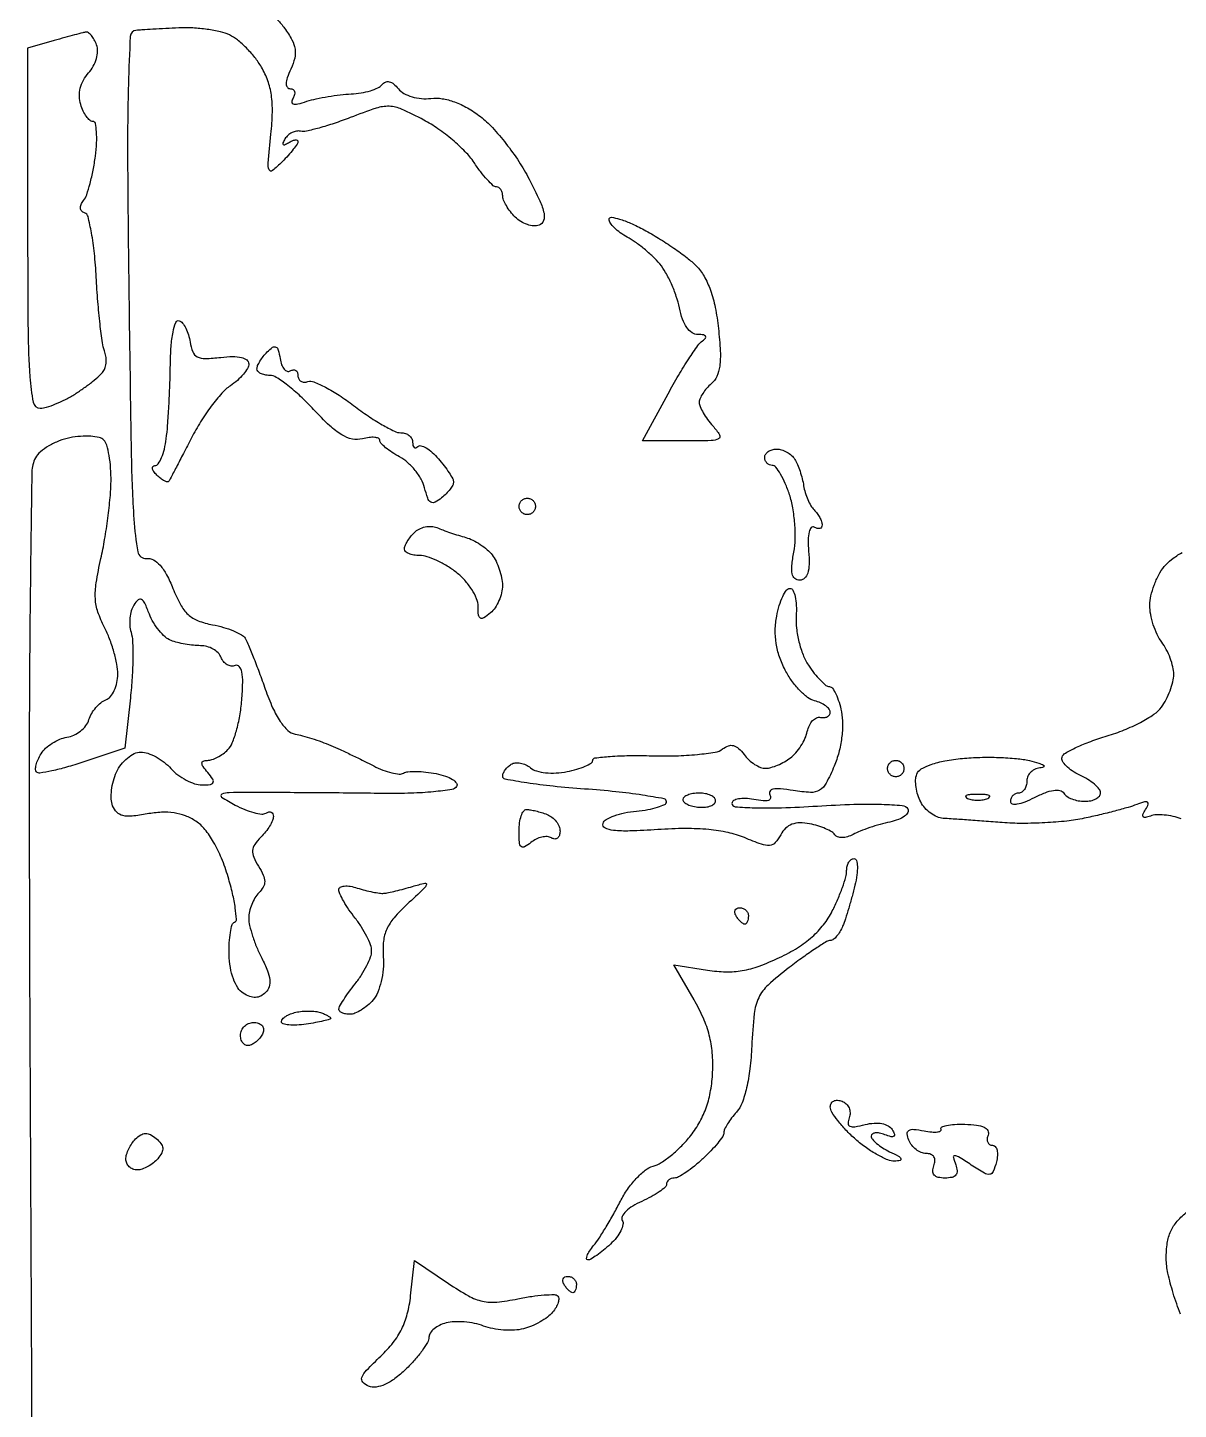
# Model space of a CAD drawing. Extents: x 0 to 102, y 0 to 135.
# Drawn here: x 0 to 11.89, y 8.61 to 22.88 of the extents above; entities that cross this region are included whole.
import ezdxf

# ---------------------------------------------------------------- set-up
doc = ezdxf.new("R2010")
doc.units = 0
doc.header["$MEASUREMENT"] = 0

msp = doc.modelspace()

# ---------------------------------------------------------------- linework, layer by layer
for points in [[(41.328361, 0.059018, -0.000002), (42.381032, 0.069746, -0.000306)], [(1.00492, 23.807531, 0.000032), (1.010918, 23.208104, 0.007993)], [(2.581179, 22.961457, -0.032465), (2.653703, 22.874214, -0.031177), (2.730294, 22.75374, -0.087753), (2.762427, 22.659592, -0.098971), (2.758397, 22.56692, -0.046727), (2.718967, 22.453341, 0.022219), (2.682154, 22.361996, 0.078737), (2.670783, 22.300037, 0.179177), (2.682953, 22.264533, 0.225189), (2.714007, 22.2498, -0.137041), (2.742431, 22.24186, -0.190908), (2.758222, 22.221034, -0.14025), (2.757994, 22.189364, -0.067021), (2.741264, 22.151874, 0.111224), (2.727611, 22.112278, 0.381862), (2.742101, 22.091941, 0.117379), (2.789651, 22.092487, 0.016645), (2.884321, 22.119552, -0.023956), (2.980465, 22.145525, -0.01241), (3.102652, 22.169168, -0.012309), (3.229681, 22.187288, -0.018274), (3.3417, 22.196329, 0.029373), (3.443627, 22.206835, 0.032596), (3.540057, 22.22907, 0.034532), (3.618654, 22.258728, 0.121946), (3.660558, 22.2921, -0.133313), (3.695149, 22.318407, -0.15884), (3.73586, 22.321264, -0.11177), (3.781469, 22.298234, -0.04838), (3.829758, 22.2498, 0.094542), (3.887044, 22.20203, 0.054028), (3.970337, 22.166954, 0.050211), (4.067116, 22.148311, 0.051204), (4.165021, 22.149522, -0.068715), (4.28162, 22.146894, -0.047936), (4.409099, 22.113589, -0.042699), (4.542592, 22.051281, -0.032403), (4.677176, 21.961788, -0.043793), (4.800716, 21.849181, -0.02047), (4.940839, 21.683897, -0.020101), (5.074584, 21.497371, -0.026527), (5.180109, 21.316784, -0.009997), (5.290751, 21.091085, -0.055561), (5.333761, 20.96335, -0.1403), (5.328792, 20.887001, -0.218535), (5.283478, 20.84065, -0.111963), (5.228618, 20.832728, -0.061576), (5.161851, 20.846443, -0.056693), (5.094054, 20.878264, -0.058388), (5.035874, 20.92424, -0.031651), (4.986478, 20.980319, -0.031933), (4.944716, 21.042025, -0.033675), (4.915573, 21.100284, -0.09945), (4.9068, 21.143957, 0.06822), (4.902048, 21.178621, 0.084452), (4.888162, 21.208045, 0.099357), (4.867547, 21.227767, 0.14127), (4.84335, 21.234843, -0.188321), (4.809684, 21.248139, -0.019783), (4.748836, 21.309299, -0.022316), (4.680134, 21.391088, -0.016088), (4.6107, 21.487968, 0.046742), (4.521019, 21.598169, 0.023111), (4.388647, 21.721012, 0.022709), (4.23844, 21.836736, 0.030755), (4.092374, 21.926199, 0.016196), (3.863488, 22.038369, 0.097914), (3.735315, 22.068119, 0.08899), (3.600169, 22.048434, 0.012177), (3.330974, 21.951233, -0.011415), (3.165833, 21.891319, -0.01447), (3.010615, 21.843939, -0.012502), (2.87984, 21.811614, -0.104813), (2.819329, 21.811102, 0.0975), (2.776728, 21.811358, 0.067891), (2.73101, 21.796008, 0.06522), (2.689244, 21.768057, 0.074437), (2.658208, 21.731372, 0.026813), (2.636143, 21.690979, 0.304872), (2.638649, 21.673876, 0.328992), (2.654916, 21.670616, 0.028929), (2.694129, 21.691821, -0.033646), (2.73162, 21.711642, -0.071622), (2.763109, 21.720561, -0.138377), (2.7835, 21.717647, -0.296731), (2.7918, 21.704893, -0.150477), (2.783552, 21.678108, -0.015387), (2.7441, 21.623792, -0.018113), (2.691608, 21.56086, -0.013498), (2.629416, 21.495216, -0.024657), (2.528379, 21.403681, -0.505405), (2.494209, 21.412374, -0.119506), (2.484157, 21.479865, -0.003203), (2.513303, 21.781152, 0.019501), (2.527832, 22.008406, 0.041306), (2.517663, 22.184416, 0.050261), (2.481236, 22.332808, 0.04814), (2.415575, 22.473244, 0.035037), (2.346787, 22.573016, 0.027397), (2.25918, 22.671219, 0.028099), (2.167049, 22.753901, 0.058637), (2.085379, 22.804885, 0.054138), (1.990594, 22.837645, 0.021551), (1.855107, 22.862509, 0.021026), (1.705332, 22.876987, 0.024801), (1.562941, 22.877659, 0.001462), (1.426327, 22.871125, 0.001603), (1.293891, 22.863977, 0.001495), (1.180678, 22.857162, 0.008058), (1.119193, 22.852281, 0.37154), (1.060198, 22.790704, 0.006456), (1.040419, 22.291586, 0.008283), (1.032642, 21.523889, 0.001541), (1.046067, 20.11365, 0.001069), (1.070524, 18.454344, 0.012406), (1.097605, 17.805129, 0.02698), (1.138633, 17.466138, 0.390053), (1.226877, 17.398692, -0.150687), (1.298597, 17.383561, -0.085361), (1.368394, 17.327424, -0.059742), (1.435795, 17.229702, -0.027547), (1.500214, 17.089007, 0.030163), (1.578108, 16.921207, 0.083606), (1.6578, 16.818891, 0.094178), (1.760638, 16.75521, 0.045329), (1.910394, 16.712788, -0.02386), (2.022746, 16.686108, -0.027954), (2.126113, 16.649919, -0.028675), (2.208503, 16.610121, -0.128169), (2.246974, 16.57339, -0.03996), (2.275651, 16.51745, -0.004371), (2.329962, 16.383451, -0.005325), (2.391624, 16.222414, -0.004278), (2.454625, 16.047916, 0.020516), (2.530959, 15.856218, 0.041804), (2.609101, 15.714373, 0.055865), (2.687303, 15.621284, 0.150423), (2.763833, 15.583189, -0.025107), (2.838037, 15.567104, -0.010777), (2.935336, 15.538574, -0.010632), (3.037888, 15.503672, -0.013801), (3.1302, 15.467133, -0.006659), (3.227907, 15.423755, -0.003523), (3.347964, 15.367501, -0.003505), (3.469998, 15.308214, -0.005415), (3.574524, 15.255108, 0.02702), (3.669214, 15.212038, 0.033868), (3.761203, 15.183063, 0.036058), (3.838934, 15.170092, 0.163134), (3.883085, 15.180437, -0.118507), (3.928502, 15.19537, -0.02446), (4.013277, 15.198155, -0.024444), (4.114418, 15.191577, -0.020894), (4.219938, 15.175022, -0.031834), (4.316507, 15.149225, -0.058964), (4.389753, 15.11452, -0.094774), (4.429988, 15.077094, -0.305542), (4.431359, 15.042392, -0.222219), (4.383303, 15.010914, -0.011399), (4.193815, 14.988111, -0.016364), (3.960168, 14.973081, -0.010976), (3.692482, 14.970519, 0.000736), (3.388499, 14.973836, 0.000507), (3.044214, 14.976737, 0.000512), (2.713097, 14.978852, 0.001047), (2.4534, 14.979701, 0.0021), (2.080743, 14.978575, 0.097447), (2.006491, 14.963407, 0.607051), (2.00394, 14.933051, 0.017774), (2.144955, 14.850823, 0.026121), (2.242955, 14.80467, 0.033253), (2.337747, 14.773106, 0.035191), (2.417632, 14.75819, 0.168523), (2.462205, 14.768142, -0.086996), (2.49115, 14.779703, -0.165861), (2.515735, 14.776682, -0.178978), (2.532115, 14.759641, -0.103212), (2.538, 14.731436, -0.10485), (2.529334, 14.690562, -0.032139), (2.499911, 14.63434, -0.030592), (2.45796, 14.574002, -0.029179), (2.408336, 14.518221, 0.04502), (2.345891, 14.443391, 0.132783), (2.32365, 14.380802, 0.123262), (2.3352, 14.312655, 0.036284), (2.385067, 14.21819, -0.032264), (2.433832, 14.127584, -0.105172), (2.448599, 14.061443, -0.133268), (2.433676, 14.004169, -0.066482), (2.387832, 13.944192, 0.062545), (2.348136, 13.893094, 0.039122), (2.314642, 13.825035, 0.038795), (2.291794, 13.751586, 0.056066), (2.2842, 13.684079, 0.057942), (2.293243, 13.60631, 0.02012), (2.323592, 13.497389, 0.019675), (2.366968, 13.379044, 0.021649), (2.418299, 13.268278, -0.023158), (2.477267, 13.140022, -0.068111), (2.501117, 13.046076, -0.104959), (2.494128, 12.973905, -0.120505), (2.458271, 12.914831, -0.078277), (2.407686, 12.878014, -0.110257), (2.353866, 12.864082, -0.097919), (2.294494, 12.873757, -0.051544), (2.227257, 12.907049, -0.111281), (2.170733, 12.96346, -0.0539), (2.125416, 13.055607, -0.046149), (2.094496, 13.173198, -0.034196), (2.081535, 13.307053, -0.019588), (2.082876, 13.428793, -0.028968), (2.094394, 13.534925, -0.028385), (2.112854, 13.616415, -0.247445), (2.137716, 13.642328, 0.341846), (2.157216, 13.671387, 0.018699), (2.144912, 13.787982, 0.022649), (2.116761, 13.936097, 0.013891), (2.070916, 14.107817, 0.025213), (2.002672, 14.3013, 0.033733), (1.92057, 14.468293, 0.038478), (1.830455, 14.599646, 0.078293), (1.737946, 14.683491, 0.052678), (1.629039, 14.739469, 0.055407), (1.512662, 14.770281, 0.050422), (1.383119, 14.776421, 0.033024), (1.234589, 14.758598, -0.020784), (1.078445, 14.735976, -0.08419), (0.982852, 14.742262, -0.140182), (0.920909, 14.777089, -0.103781), (0.878072, 14.843447, -0.082008), (0.863895, 14.912407, -0.038145), (0.867297, 15.003955, -0.036458), (0.885735, 15.101782, -0.042115), (0.917665, 15.191095, -0.058228), (0.965325, 15.269914, -0.056235), (1.030371, 15.336657, -0.060976), (1.10213, 15.382059, -0.111031), (1.169474, 15.3972, -0.083959), (1.240991, 15.385106, -0.040818), (1.325973, 15.347498, -0.038975), (1.410249, 15.292746, -0.045326), (1.4805, 15.228, 0.047539), (1.551378, 15.163252, 0.039591), (1.637538, 15.108503, 0.041243), (1.725245, 15.070954, 0.080689), (1.800071, 15.0588, 0.024544), (1.887297, 15.063084, 0.261671), (1.91535, 15.082692, 0.266221), (1.912926, 15.116556, 0.025228), (1.8612, 15.1857, -0.019866), (1.812589, 15.249249, -0.145839), (1.800556, 15.285123, -0.329567), (1.814598, 15.305529, -0.083031), (1.856884, 15.3126, 0.083564), (1.90351, 15.320447, 0.037265), (1.960846, 15.34523, 0.035545), (2.019007, 15.381172, 0.040223), (2.068966, 15.42368, 0.102435), (2.113935, 15.492133, 0.025911), (2.156708, 15.618963, 0.025333), (2.1914, 15.772081, 0.023199), (2.211679, 15.932486, 0.01326), (2.221374, 16.115763, 0.053241), (2.212412, 16.227467, 0.135304), (2.185813, 16.28178, 0.312852), (2.143857, 16.292048, -0.12146), (2.102337, 16.286844, -0.100741), (2.059915, 16.300802, -0.091481), (2.023086, 16.331894, -0.080375), (1.997757, 16.375442, 0.104535), (1.967649, 16.421929, 0.06667), (1.916363, 16.461292, 0.062672), (1.852715, 16.487924, 0.067882), (1.786174, 16.497, -0.026548), (1.712807, 16.500898, -0.017106), (1.628475, 16.512815, -0.017198), (1.546558, 16.530188, -0.030769), (1.480939, 16.550838, -0.089134), (1.421201, 16.586989, -0.040424), (1.357477, 16.652971, -0.038336), (1.299774, 16.735435, -0.042675), (1.257662, 16.822922, 0.016881), (1.210756, 16.934773, 0.153678), (1.175707, 16.973483, 0.331176), (1.140243, 16.969581, 0.065418), (1.096874, 16.917133, 0.071267), (1.070659, 16.858113, 0.043641), (1.056365, 16.78317, 0.042872), (1.055146, 16.704805, 0.058037), (1.068239, 16.635262, -0.065915), (1.084054, 16.543343, -0.012208), (1.08652, 16.371344, -0.012904), (1.079246, 16.168721, -0.011449), (1.061418, 15.958462), (1.005421, 15.4395), (0.570669, 15.293991, -0.011306), (0.400894, 15.241406, -0.017095), (0.250755, 15.204097, -0.011955), (0.127331, 15.180939, -0.241264), (0.092101, 15.192299, -0.205326), (0.081418, 15.219018, -0.054484), (0.087666, 15.265542, -0.045964), (0.10719, 15.321766, -0.033454), (0.138532, 15.380108, -0.067542), (0.186096, 15.437184, -0.043651), (0.254472, 15.48959, -0.043293), (0.331832, 15.529879, -0.061462), (0.40649, 15.55061, 0.07347), (0.478134, 15.572361, 0.058897), (0.546545, 15.615165, 0.060179), (0.60159, 15.671498, 0.086789), (0.633721, 15.733144, -0.055439), (0.661803, 15.796352, -0.044106), (0.705025, 15.857278, -0.045553), (0.755937, 15.907101, -0.079449), (0.80692, 15.936629, 0.129786), (0.854283, 15.970767, 0.063245), (0.894269, 16.03429, 0.056348), (0.921412, 16.115406, 0.052632), (0.9306, 16.202446, 0.046945), (0.920954, 16.304954, 0.02214), (0.89037, 16.434456, 0.021715), (0.84609, 16.568251, 0.028562), (0.793648, 16.685639, -0.037728), (0.726011, 16.844802, -0.0687), (0.69949, 16.983284, -0.053162), (0.708331, 17.1463, -0.01494), (0.7566, 17.396897, 0.013002), (0.795221, 17.593307, 0.00931), (0.828572, 17.81467, 0.00941), (0.852459, 18.026861, 0.019872), (0.86132, 18.192212, 0.021037), (0.85738, 18.331563, 0.025246), (0.841572, 18.461767, 0.025211), (0.817604, 18.568094, 0.129028), (0.78733, 18.61991, 0.141351), (0.738845, 18.646685, 0.038711), (0.651578, 18.659547, 0.035884), (0.54602, 18.659252, 0.030727), (0.435858, 18.644182, 0.043327), (0.32545, 18.611955, 0.040022), (0.219122, 18.560515, 0.042487), (0.131856, 18.498804, 0.095025), (0.080928, 18.435939, 0.119729), (0.043638, 18.291747, 0.000788), (0.026334, 16.978143, 0.002756), (0.016487, 15.359546, 0.001221), (0.020483, 13.223065), (0.0423, 8.1639)], [(11.916292, 14.708739, 0.035121), (11.831244, 14.733712, 0.031596), (11.740472, 14.747638, 0.033013), (11.657335, 14.749555, 0.080407), (11.597472, 14.737207, -0.035562), (11.545216, 14.721454, -0.298719), (11.523255, 14.729691, -0.271272), (11.520755, 14.754218, -0.03135), (11.5479, 14.805, 0.038873), (11.575418, 14.858395, 0.381811), (11.56784, 14.880426, 0.204715), (11.53605, 14.883815, 0.017188), (11.456217, 14.856288, -0.021455), (11.369244, 14.827128, -0.00591), (11.230102, 14.788802, -0.00596), (11.071276, 14.749085, -0.006196), (10.913589, 14.713702, -0.025756), (10.734394, 14.685366, -0.013263), (10.507904, 14.667479, -0.013147), (10.273334, 14.66138, -0.019357), (10.0674, 14.669417, 0.000758), (9.878621, 14.68383, 0.00084), (9.696167, 14.697174, 0.000777), (9.540429, 14.708058, 0.004357), (9.457027, 14.713026, -0.091937), (9.395086, 14.7278, -0.053904), (9.328932, 14.766136, -0.05146), (9.268827, 14.820549, -0.060281), (9.22468, 14.883471, -0.04751), (9.194764, 14.954936, -0.040493), (9.176881, 15.0347, -0.042379), (9.172713, 15.110518, -0.084352), (9.184513, 15.169299, -0.171099), (9.230449, 15.223251, -0.048124), (9.33246, 15.270082, -0.038433), (9.475751, 15.307798, -0.021192), (9.655277, 15.332763, -0.017988), (9.837204, 15.343659, -0.014392), (10.033558, 15.342691, -0.014633), (10.21534, 15.331227, -0.035376), (10.348117, 15.309395, -0.013045), (10.443647, 15.284005, -0.06381), (10.494738, 15.261598, -0.526394), (10.495652, 15.246614, -0.152223), (10.46925, 15.23666, 0.083135), (10.412704, 15.223759, 0.088022), (10.36469, 15.193267, 0.094292), (10.332521, 15.150186, 0.113826), (10.3212, 15.1011, -0.064853), (10.314881, 15.052586, -0.082425), (10.296349, 15.011477, -0.098894), (10.268863, 14.983977, -0.148195), (10.2366, 14.9742, 0.10166), (10.204317, 14.967568, 0.098524), (10.176851, 14.948711, 0.097306), (10.158451, 14.920547, 0.096477), (10.152, 14.887427, 0.350947), (10.171204, 14.863437, 0.097252), (10.222926, 14.862049, 0.053368), (10.302506, 14.88439, 0.024234), (10.400999, 14.929417, -0.026302), (10.509432, 14.978448, -0.056415), (10.598036, 15.001957, -0.084462), (10.663476, 15.000525, -0.209699), (10.702092, 14.97389, 0.111713), (10.733825, 14.941559, 0.0502), (10.787119, 14.91436, 0.046245), (10.851716, 14.895844, 0.046718), (10.918393, 14.8896, 0.050653), (10.981226, 14.895982, 0.070614), (11.034364, 14.914984, 0.090722), (11.0701, 14.943027, 0.183126), (11.0826, 14.976014, 0.172901), (11.068417, 15.015803, 0.043949), (11.019828, 15.065644, 0.039532), (10.950711, 15.116172, 0.031187), (10.868909, 15.159791, -0.037738), (10.789273, 15.203604, -0.053513), (10.726719, 15.254743, -0.067075), (10.688835, 15.305141, -0.211156), (10.684935, 15.346305, -0.185492), (10.719165, 15.3879, -0.019239), (10.833805, 15.447138, -0.021857), (10.981079, 15.508497, -0.015787), (11.149995, 15.564377, 0.024941), (11.325941, 15.626178, 0.025025), (11.494657, 15.705132, 0.025811), (11.634263, 15.788691, 0.084531), (11.711979, 15.8625, 0.040819), (11.760467, 15.939681, 0.030318), (11.801418, 16.0317, 0.03095), (11.829554, 16.12389, 0.058651), (11.838619, 16.2009, 0.057923), (11.829707, 16.27757, 0.031303), (11.802132, 16.368637, 0.030726), (11.761969, 16.45905, 0.042047), (11.714409, 16.53432, -0.052277), (11.666949, 16.612941, -0.031946), (11.627239, 16.713891, -0.031786), (11.60041, 16.820133, -0.04816), (11.592081, 16.91502, -0.054243), (11.603388, 17.011159, -0.032585), (11.636347, 17.121366, -0.032336), (11.684011, 17.227986, -0.047949), (11.740131, 17.313481, -0.060823), (11.815947, 17.387381, -0.033544), (11.924078, 17.458852, -0.032911)], [(11.909833, 9.591686, -0.02004), (11.83242, 9.810642, -0.02053), (11.778254, 10.015321, -0.052994), (11.761229, 10.16701, -0.036693), (11.772019, 10.326679, -0.071558), (11.807671, 10.448958, -0.075178), (11.874905, 10.552334, -0.04442), (11.982309, 10.65346, -0.03709)]]:
    msp.add_lwpolyline(points, format="xyb")
for points in [[(0.604299, 22.83437, 0.027277), (0.569903, 22.827616, 0.00247), (0.485113, 22.805661, 0.003199), (0.38422, 22.778312, 0.002496), (0.27495, 22.747351), (0, 22.667962), (0, 20.809181, 0.001902), (0.004009, 19.755304, 0.015539), (0.022628, 19.274247, 0.029681), (0.056825, 19.010837, 0.360036), (0.129877, 18.9504, 0.073752), (0.195199, 18.960088, 0.022873), (0.289068, 18.993316, 0.02232), (0.391961, 19.040577, 0.022836), (0.489427, 19.096496, 0.012999), (0.581941, 19.158781, 0.013457), (0.670011, 19.225101, 0.013267), (0.743043, 19.286478, 0.054931), (0.781661, 19.329146, 0.090586), (0.801904, 19.371571, 0.052396), (0.810927, 19.427552, 0.050068), (0.808225, 19.48764, 0.05899), (0.793438, 19.5426, -0.061061), (0.77183, 19.624252, -0.006574), (0.747686, 19.818607, -0.008001), (0.725603, 20.051747, -0.006364), (0.709003, 20.304, 0.012623), (0.689777, 20.549279, 0.019226), (0.659562, 20.760745, 0.014382), (0.623928, 20.928646, 0.257653), (0.587946, 20.967877, -0.121038), (0.557809, 20.986988, -0.171816), (0.544853, 21.015655, -0.13003), (0.551353, 21.052527, -0.058416), (0.577244, 21.094777, 0.084006), (0.609777, 21.154491, 0.017409), (0.644834, 21.26927, 0.017834), (0.676506, 21.407048, 0.015983), (0.699624, 21.55185, 0.01828), (0.712037, 21.689703, 0.030796), (0.711071, 21.805782, 0.032813), (0.699455, 21.890979, 0.356465), (0.674451, 21.9114, -0.186322), (0.643379, 21.923395, -0.052263), (0.608074, 21.962883, -0.045059), (0.574474, 22.019572, -0.034426), (0.547976, 22.086663, -0.071082), (0.534092, 22.169833, -0.066779), (0.543536, 22.255438, -0.064477), (0.575813, 22.33816, -0.05876), (0.628914, 22.412828, 0.058731), (0.67754, 22.481195, 0.055466), (0.710065, 22.560298, 0.059481), (0.722678, 22.638231, 0.102365), (0.712088, 22.702865, 0.033806), (0.687659, 22.755576, 0.046292), (0.658401, 22.798888, 0.054922), (0.628893, 22.827757, 0.203768)], [(6.366731, 20.792513, -0.015552), (6.517713, 20.705705, -0.012743), (6.673576, 20.603948, -0.012941), (6.812142, 20.50297, -0.032859), (6.905595, 20.420786, -0.067751), (6.987222, 20.313071, -0.043044), (7.052524, 20.169605, -0.036036), (7.101967, 19.990309, -0.022108), (7.135349, 19.773573, -0.013727), (7.154452, 19.538716, -0.045474), (7.148693, 19.38388, -0.072985), (7.118816, 19.27749, -0.115151), (7.061785, 19.202279, 0.038071), (7.014113, 19.156161, 0.037662), (6.973797, 19.103191, 0.040253), (6.945883, 19.05146, 0.103963), (6.9372, 19.010153, 0.10227), (6.946375, 18.965764, 0.028577), (6.978329, 18.902041, 0.027563), (7.023624, 18.832458, 0.025857), (7.077212, 18.766711, -0.042434), (7.147103, 18.674917, -0.437979), (7.136196, 18.633868, -0.117082), (7.061778, 18.614677, -0.004818), (6.783972, 18.612), (6.350719, 18.612), (6.615584, 19.09845, -0.008481), (6.723727, 19.289285, -0.010995), (6.829619, 19.460263, -0.008847), (6.923262, 19.598861, -0.091219), (6.972275, 19.647055, 0.064577), (7.001763, 19.673128, 0.351886), (7.002579, 19.692963, 0.202849), (6.97956, 19.706603, 0.031339), (6.925465, 19.710505, -0.146345), (6.863315, 19.729728, -0.092772), (6.808781, 19.783204, -0.068025), (6.764328, 19.869787, -0.03571), (6.732322, 19.98675, 0.033181), (6.700596, 20.105037, 0.023379), (6.650128, 20.2332, 0.023696), (6.590016, 20.351752, 0.044954), (6.529054, 20.439629, 0.027794), (6.458514, 20.515057, 0.017912), (6.369106, 20.594666, 0.018008), (6.275766, 20.666459, 0.03207), (6.193447, 20.717556, -0.032277), (6.121931, 20.761988, -0.03912), (6.061486, 20.812762, -0.043122), (6.01911, 20.862289, -0.156651), (6.0066, 20.901239, -0.451204), (6.02945, 20.921405, -0.042171), (6.112388, 20.903822, -0.03232), (6.228539, 20.860391, -0.017066)], [(1.5651, 19.853223, -0.146643), (1.599577, 19.829206, -0.049406), (1.633115, 19.777158, -0.044108), (1.660828, 19.708868, -0.038005), (1.67784, 19.633284, 0.059784), (1.705175, 19.532492, 0.182856), (1.752443, 19.481342, 0.123827), (1.834977, 19.463171, 0.021635), (1.99509, 19.474873, -0.024456), (2.119051, 19.48323, -0.061143), (2.20914, 19.473852, -0.10427), (2.264188, 19.448362, -0.236614), (2.2842, 19.408442, -0.134126), (2.271314, 19.36127, -0.041118), (2.228285, 19.300421, -0.03784), (2.166697, 19.23733, -0.033494), (2.09385, 19.181393, 0.064822), (2.006377, 19.105083, 0.020723), (1.897287, 18.970882, 0.020288), (1.786955, 18.809796, 0.021332), (1.692, 18.642913, -0.000666), (1.609324, 18.482538, -0.000971), (1.536001, 18.341442, -0.00047), (1.473297, 18.221626, -0.017145), (1.45794, 18.19464, -0.314561), (1.442105, 18.187765, -0.069472), (1.4126, 18.198156, -0.048924), (1.375275, 18.22235, -0.028135), (1.33527, 18.25809, -0.038659), (1.302283, 18.296614, -0.109553), (1.288176, 18.328842, -0.246008), (1.29425, 18.349341, -0.202242), (1.31553, 18.358368, 0.250044), (1.3489, 18.376259, 0.047221), (1.382818, 18.439204, 0.040473), (1.412158, 18.528045, 0.027103), (1.431737, 18.633318, 0.013658), (1.445979, 18.771952, 0.004887), (1.458946, 18.970278, 0.004845), (1.468937, 19.188164, 0.005712), (1.474037, 19.39455, -0.014856), (1.482327, 19.587248, -0.03083), (1.50248, 19.736349, -0.038278), (1.530434, 19.836381, -0.404934)], [(2.607498, 19.462049, 0.046834), (2.623606, 19.398203, 0.08843), (2.649782, 19.35218, 0.142477), (2.681222, 19.330937, 0.219616), (2.713248, 19.334838, -0.100627), (2.743195, 19.345871, -0.177276), (2.768725, 19.340736, -0.167973), (2.785831, 19.31995, -0.089165), (2.7918, 19.286743, 0.117023), (2.799894, 19.252634, 0.141759), (2.822167, 19.228611, 0.128629), (2.855713, 19.218758, 0.088124), (2.895176, 19.224559, -0.17994), (2.955855, 19.222476, -0.02288), (3.076405, 19.16629, -0.024453), (3.218316, 19.082991, -0.018073), (3.366957, 18.977809, 0.0145), (3.516835, 18.870135, 0.017985), (3.662515, 18.779205, 0.016484), (3.7883, 18.712262, 0.114525), (3.85578, 18.6966, -0.080526), (3.901776, 18.689144, -0.091551), (3.940827, 18.667607, -0.100735), (3.966936, 18.635544, -0.121242), (3.9762, 18.5979, 0.056329), (3.98005, 18.563836, 0.169479), (3.992316, 18.544309, 0.254873), (4.010213, 18.541143, 0.11585), (4.031061, 18.554061, -0.271835), (4.063159, 18.562413, -0.065119), (4.11582, 18.539754, -0.049281), (4.178562, 18.493538, -0.030757), (4.242561, 18.428317, -0.015482), (4.302539, 18.354674, -0.019476), (4.353187, 18.282758, -0.017935), (4.390475, 18.220379, -0.126392), (4.3992, 18.186414, -0.12961), (4.391208, 18.156101, -0.032604), (4.362947, 18.113036, -0.031076), (4.323024, 18.066406, -0.026976), (4.275786, 18.022693, -0.052961), (4.209332, 17.978496, -0.261418), (4.166019, 17.97981, -0.173956), (4.132622, 18.020719, -0.023569), (4.100136, 18.12839, 0.066834), (4.065163, 18.216109, 0.041929), (4.003011, 18.307612, 0.04146), (3.925182, 18.388955, 0.058364), (3.84285, 18.446252, -0.022025), (3.764325, 18.492836, -0.029718), (3.698034, 18.542081, -0.030018), (3.649943, 18.587637, -0.19036), (3.6378, 18.618375, 0.299795), (3.624394, 18.638725, 0.080393), (3.58492, 18.648606, 0.054262), (3.526796, 18.647235, 0.030955), (3.457785, 18.633684, -0.115828), (3.354071, 18.631075, -0.084481), (3.24636, 18.673354, -0.053647), (3.120014, 18.769361, -0.017061), (2.953579, 18.937705, 0.018495), (2.819907, 19.072138, 0.023378), (2.686346, 19.185666, 0.022421), (2.568514, 19.268534, 0.142984), (2.499095, 19.2888, -0.049971), (2.449236, 19.293795, -0.069954), (2.407074, 19.308681, -0.090103), (2.378707, 19.330642, -0.185142), (2.3688, 19.35648, -0.104921), (2.375847, 19.389693, -0.031678), (2.399864, 19.435658, -0.030201), (2.434078, 19.485114, -0.028698), (2.47455, 19.530984, -0.040227), (2.530496, 19.579074, -0.284301), (2.564694, 19.581666, -0.21324), (2.589244, 19.550823, -0.024642)], [(7.735907, 18.5274, -0.075402), (7.787429, 18.519586, -0.052942), (7.84139, 18.496336, -0.052713), (7.889542, 18.462109, -0.072526), (7.92381, 18.42165, -0.039686), (7.950986, 18.369269, -0.018586), (7.978062, 18.297793, -0.018282), (8.001037, 18.22034, -0.024408), (8.015823, 18.148509, 0.035082), (8.031822, 18.078394, 0.028659), (8.058339, 18.006149, 0.029553), (8.090629, 17.942291, 0.064625), (8.124021, 17.898939, -0.039213), (8.155469, 17.86213, -0.035196), (8.18206, 17.819552, -0.036963), (8.200414, 17.777782, -0.085235), (8.2062, 17.744087, -0.137475), (8.199608, 17.720567, -0.19096), (8.18233, 17.707514, -0.139954), (8.15605, 17.707739, -0.066834), (8.12494, 17.721636, 0.368893), (8.094925, 17.717, 0.121297), (8.073074, 17.673912, 0.055047), (8.0631, 17.589729, 0.021639), (8.06723, 17.472828, -0.022904), (8.071711, 17.336223, -0.071313), (8.057494, 17.245472, -0.130492), (8.025071, 17.193444, -0.19076), (7.975456, 17.1738, -0.176098), (7.925551, 17.191939, -0.168381), (7.897799, 17.238245, -0.079216), (7.893688, 17.323496, -0.018885), (7.914647, 17.464386, 0.041335), (7.928383, 17.597507, 0.024026), (7.923908, 17.758211, 0.023899), (7.903804, 17.91993, 0.036844), (7.86962, 18.056586, 0.021851), (7.825806, 18.172121, 0.031499), (7.776395, 18.269601, 0.03233), (7.728217, 18.340514, 0.23135), (7.692039, 18.3582, -0.107595), (7.662265, 18.364682, -0.099573), (7.636924, 18.383051, -0.095718), (7.619933, 18.410503, -0.091093), (7.614, 18.4428, -0.142666), (7.623396, 18.475061, -0.09965), (7.64981, 18.502549, -0.08433), (7.689309, 18.521067, -0.067639)], [(5.1606, 18.0198, -0.099038), (5.192887, 18.013341, -0.097945), (5.220349, 17.994949, -0.097945), (5.238741, 17.967487, -0.099038), (5.2452, 17.9352, -0.099038), (5.238741, 17.902913, -0.097945), (5.220349, 17.875451, -0.097945), (5.192887, 17.857059, -0.099038), (5.1606, 17.8506, -0.099038), (5.128313, 17.857059, -0.097945), (5.100851, 17.875451, -0.097945), (5.082459, 17.902913, -0.099038), (5.076, 17.9352, -0.099038), (5.082459, 17.967487, -0.097945), (5.100851, 17.994949, -0.097945), (5.128313, 18.013341, -0.099038)], [(4.227619, 17.715951, 0.0113), (4.289182, 17.691973, 0.005531), (4.368626, 17.664073, 0.005484), (4.451883, 17.636879, 0.007924), (4.5261, 17.614821, -0.047366), (4.598418, 17.586962, -0.030938), (4.675871, 17.54218, -0.031063), (4.746604, 17.48861, -0.050695), (4.798359, 17.434069, -0.051926), (4.83805, 17.369928, -0.031237), (4.871936, 17.287005, -0.031038), (4.895568, 17.199372, -0.046637), (4.904109, 17.120709, -0.061604), (4.895791, 17.044064, -0.044892), (4.868733, 16.962653, -0.045509), (4.828294, 16.888903, -0.071511), (4.7799, 16.8354, -0.026511), (4.710714, 16.783919, -0.276554), (4.676782, 16.78232, -0.251859), (4.657186, 16.811919, -0.022841), (4.653, 16.903501, 0.099064), (4.637193, 16.982498, 0.043463), (4.58752, 17.077484, 0.040748), (4.515378, 17.172351, 0.043194), (4.430091, 17.25226, 0.030501), (4.333156, 17.319367, 0.028242), (4.22631, 17.376094, 0.029388), (4.125403, 17.415564, 0.078685), (4.049391, 17.4276, -0.040976), (3.988976, 17.432559, -0.060417), (3.937951, 17.447481, -0.07944), (3.903294, 17.46939, -0.215369), (3.8916, 17.49528, -0.103846), (3.898532, 17.528295, -0.032435), (3.921965, 17.573444, -0.030845), (3.955409, 17.621781, -0.029625), (3.994969, 17.666329, -0.08017), (4.044141, 17.701836, -0.063903), (4.10595, 17.723545, -0.064621), (4.170478, 17.728788, -0.08672)], [(7.874284, 17.0892, -0.288201), (7.905101, 17.069828, -0.056908), (7.927546, 17.005295, -0.044551), (7.939794, 16.913027, -0.027552), (7.938464, 16.803564, 0.046271), (7.941642, 16.677621, 0.031504), (7.967412, 16.53656, 0.031754), (8.010109, 16.401956, 0.052394), (8.064664, 16.295964, 0.021091), (8.125628, 16.210968, 0.027725), (8.18855, 16.139202, 0.02751), (8.245607, 16.087049, 0.173078), (8.282175, 16.074, -0.244652), (8.313325, 16.057788, -0.041267), (8.348298, 15.997901, -0.037038), (8.380967, 15.914176, -0.025152), (8.406062, 15.814939, -0.0502), (8.418248, 15.689806, -0.032132), (8.408393, 15.543976, -0.031023), (8.378872, 15.393513, -0.035017), (8.331749, 15.254017, -0.022015), (8.248248, 15.076559, -0.137826), (8.180006, 15.004436, -0.148977), (8.08685, 14.981309, -0.027115), (7.907916, 15.000466, 0.015781), (7.775498, 15.017686, 0.069249), (7.696897, 15.0145, 0.226564), (7.666045, 14.992269, 0.269871), (7.666978, 14.956923, -0.188007), (7.673476, 14.921595, -0.281068), (7.652954, 14.899019, -0.096943), (7.59615, 14.893793, -0.021839), (7.499674, 14.907902, 0.033839), (7.413802, 14.918364, 0.056963), (7.341422, 14.914, 0.082086), (7.292321, 14.896751, 0.273843), (7.2756, 14.86851, 0.390137), (7.307234, 14.834139, 0.012886), (7.509447, 14.822574, 0.016421), (7.785585, 14.822984, 0.006878), (8.157103, 14.84086, -0.007221), (8.5352, 14.858794, -0.01639), (8.821337, 14.858844, -0.013894), (9.033411, 14.846022, -0.236531), (9.091163, 14.810399, -0.267813), (9.092261, 14.77408, -0.111405), (9.058924, 14.735685, -0.068972), (8.994341, 14.700724, -0.037569), (8.90761, 14.67547, 0.016278), (8.806656, 14.65068, 0.012635), (8.69852, 14.617394, 0.012823), (8.599159, 14.581177, 0.029902), (8.527372, 14.547822, -0.049865), (8.468866, 14.523424, -0.067368), (8.412351, 14.51425, -0.084751), (8.366314, 14.520865, -0.178205), (8.338272, 14.542831, 0.120977), (8.306934, 14.573613, 0.030865), (8.243136, 14.606337, 0.029619), (8.163442, 14.6357, 0.026233), (8.077555, 14.65684, 0.047181), (7.974785, 14.66659, 0.090412), (7.893556, 14.651805, 0.103316), (7.829865, 14.611316, 0.076958), (7.77966, 14.544585, -0.059578), (7.722606, 14.463025, -0.192423), (7.664478, 14.434141, -0.106904), (7.580166, 14.445337, -0.012688), (7.403246, 14.51404, 0.045751), (7.23552, 14.566723, 0.029929), (7.035046, 14.59765, 0.025034), (6.795913, 14.607978, 0.014689), (6.509605, 14.597589, -0.007924), (6.219324, 14.583121, -0.036162), (6.050567, 14.589595, -0.085527), (5.963119, 14.614862, -0.3753), (5.943804, 14.660443, -0.183298), (5.977104, 14.701637, -0.042812), (6.058788, 14.740375, -0.038623), (6.166672, 14.771404, -0.029643), (6.28809, 14.788957, 0.021167), (6.407159, 14.804116, 0.033147), (6.507529, 14.828171, 0.035443), (6.580529, 14.856683, 0.289609), (6.5988, 14.885581, 0.362694), (6.573761, 14.915558, 0.006377), (6.350288, 14.953065, 0.012763), (6.07716, 14.98822, 0.007758), (5.7528, 15.0165, -0.007771), (5.42844, 15.044788, -0.012783), (5.155313, 15.079968, -0.006397), (4.931872, 15.117509, -0.362635), (4.9068, 15.147533, -0.102214), (4.913197, 15.178496, -0.051892), (4.93274, 15.213342, -0.048472), (4.961327, 15.246487, -0.052213), (4.995106, 15.27259, -0.116378), (5.037138, 15.286606, -0.069261), (5.090102, 15.284054, -0.063322), (5.145434, 15.26615, -0.063414), (5.194495, 15.234976, 0.105631), (5.256167, 15.202693, 0.042189), (5.350356, 15.184829, 0.038773), (5.460159, 15.182018, 0.036387), (5.571489, 15.195968, 0.021639), (5.673369, 15.220971, 0.032567), (5.759289, 15.252242, 0.034101), (5.821795, 15.284969, 0.260751), (5.8374, 15.312859, -0.380518), (5.859422, 15.337605, -0.01008), (6.017572, 15.352873, -0.016191), (6.215578, 15.361531, -0.00974), (6.45075, 15.359612, 0.013632), (6.694026, 15.359521, 0.017431), (6.917682, 15.373349, 0.015449), (7.101253, 15.396882, 0.123772), (7.179005, 15.430185, -0.076727), (7.238542, 15.462542, -0.150795), (7.29187, 15.464961, -0.125967), (7.343827, 15.436265, -0.046082), (7.399831, 15.372857, 0.048406), (7.449059, 15.317638, 0.044882), (7.509176, 15.271342, 0.047925), (7.570633, 15.240065, 0.099797), (7.623327, 15.230691, 0.064873), (7.678202, 15.239121, 0.029281), (7.746953, 15.263484, 0.028383), (7.817545, 15.298095, 0.034505), (7.87908, 15.33855, 0.053157), (7.934635, 15.391013, 0.03465), (7.987257, 15.461908, 0.03471), (8.029439, 15.539146, 0.054556), (8.053304, 15.610809, -0.058261), (8.074575, 15.673143, -0.077084), (8.108349, 15.722604, -0.09553), (8.148884, 15.751994, -0.162363), (8.190074, 15.75675, 0.071329), (8.228575, 15.754261, 0.103121), (8.261212, 15.763766, 0.12675), (8.282846, 15.783561, 0.145409), (8.2908, 15.810333, 0.176318), (8.279266, 15.842025, 0.061761), (8.243227, 15.875554, 0.051981), (8.190828, 15.905701, 0.040635), (8.128848, 15.927417, -0.099973), (8.056763, 15.96269, -0.037885), (7.972865, 16.037784, -0.035647), (7.891414, 16.135728, -0.036317), (7.825261, 16.243662, -0.037205), (7.766384, 16.38181, -0.043159), (7.732111, 16.520517, -0.043983), (7.722553, 16.660735, -0.041424), (7.737246, 16.803377, -0.026528), (7.763863, 16.91286, -0.038905), (7.79962, 17.00524, -0.044295), (7.838602, 17.070925, -0.241185)], [(8.9676, 15.3126, -0.099038), (8.999887, 15.306141, -0.097945), (9.027349, 15.287749, -0.097945), (9.045741, 15.260287, -0.099038), (9.0522, 15.228, -0.099038), (9.045741, 15.195713, -0.097945), (9.027349, 15.168251, -0.097945), (8.999887, 15.149859, -0.099038), (8.9676, 15.1434, -0.099038), (8.935313, 15.149859, -0.097945), (8.907851, 15.168251, -0.097945), (8.889459, 15.195713, -0.099038), (8.883, 15.228, -0.099038), (8.889459, 15.260287, -0.097945), (8.907851, 15.287749, -0.097945), (8.935313, 15.306141, -0.099038)], [(6.9372, 14.9742, 0.037503), (6.872404, 14.969333, 0.056318), (6.817702, 14.954637, 0.073935), (6.780332, 14.933112, 0.229038), (6.768, 14.907603, 0.218405), (6.780134, 14.881149, 0.068155), (6.817702, 14.856825, 0.053734), (6.872413, 14.838017, 0.037158), (6.9372, 14.828261, 0.044872), (7.001979, 14.8292, 0.067802), (7.056698, 14.842566, 0.091879), (7.093498, 14.865547, 0.210357), (7.1064, 14.894858, 0.201195), (7.093686, 14.925176, 0.084737), (7.056698, 14.950893, 0.064806), (7.001967, 14.968368, 0.044935)], [(9.8136, 14.960842, 0.017491), (9.738184, 14.958203, 0.078554), (9.695292, 14.948307, 0.447206), (9.690136, 14.934015, 0.174857), (9.70785, 14.918171, 0.057986), (9.756073, 14.904945, 0.037979), (9.8136, 14.900569, 0.037979), (9.871127, 14.904945, 0.057986), (9.91935, 14.918171, 0.174857), (9.937064, 14.934015, 0.447206), (9.931908, 14.948307, 0.078554), (9.889016, 14.958203, 0.017491)], [(5.153681, 14.805, -0.04425), (5.192609, 14.801548, -0.015326), (5.247852, 14.789916, -0.015089), (5.308249, 14.773307, -0.016969), (5.365181, 14.753649, -0.07338), (5.416339, 14.724838, -0.064171), (5.459691, 14.681297, -0.066866), (5.48902, 14.630254, -0.097305), (5.499, 14.579456, -0.076129), (5.492428, 14.536541, -0.153379), (5.47306, 14.508731, -0.18667), (5.444288, 14.500176, -0.118928), (5.410694, 14.51119, 0.126816), (5.367803, 14.524519, 0.067771), (5.31214, 14.519701, 0.06058), (5.252878, 14.498559, 0.05732), (5.199194, 14.463524, -0.042392), (5.133624, 14.417892, -0.335257), (5.099147, 14.422179, -0.185961), (5.079856, 14.463978, -0.016173), (5.076, 14.583141, -0.033259), (5.081659, 14.668124, -0.050997), (5.098819, 14.739829, -0.066069), (5.123862, 14.789284, -0.247397)], [(8.535691, 14.2974, -0.334069), (8.560707, 14.278586, -0.061502), (8.570402, 14.217847, -0.043923), (8.565772, 14.129458, -0.023817), (8.545441, 14.02245, -0.00761), (8.515716, 13.906329, -0.006486), (8.480922, 13.784777, -0.006547), (8.44638, 13.675005, -0.018368), (8.418399, 13.59945, -0.034485), (8.390298, 13.542783, -0.043166), (8.356426, 13.49489, -0.048958), (8.322055, 13.461488, -0.169924), (8.293228, 13.4514, 0.137772), (8.253205, 13.440159, 0.007555), (8.141778, 13.369872, 0.011259), (8.010787, 13.280184, 0.007957), (7.867624, 13.173858, 0.020325), (7.648374, 12.990917, 0.097792), (7.551786, 12.861141, 0.085636), (7.505491, 12.696436, 0.01359), (7.479929, 12.360625, -0.017395), (7.46038, 12.127268, -0.027261), (7.425747, 11.928935, -0.031649), (7.379316, 11.773715, -0.095697), (7.322385, 11.679756, 0.021372), (7.272091, 11.619168, 0.024569), (7.229594, 11.557179, 0.024736), (7.19917, 11.5018, 0.113714), (7.191, 11.46634, -0.15184), (7.179359, 11.428891, -0.018695), (7.127591, 11.359382, -0.020722), (7.057806, 11.279649, -0.015748), (6.975141, 11.198051, -0.01707), (6.886614, 11.121454, -0.021243), (6.79912, 11.056765, -0.020091), (6.722644, 11.009455, -0.129167), (6.679041, 10.998, 0.078195), (6.648388, 10.993177, 0.090428), (6.622371, 10.979215, 0.100781), (6.604977, 10.95844, 0.124678), (6.5988, 10.934052, -0.21732), (6.58455, 10.902814, -0.027019), (6.524105, 10.855825, -0.027881), (6.441922, 10.805322, -0.019643), (6.344521, 10.757549, 0.033476), (6.250842, 10.708344, 0.054894), (6.180145, 10.653447, 0.076527), (6.140844, 10.601546, 0.268414), (6.142018, 10.561217, -0.194151), (6.149519, 10.517531, -0.062325), (6.127279, 10.454251, -0.051448), (6.082188, 10.383165, -0.038193), (6.019135, 10.314721, -0.01554), (5.94794, 10.252411, -0.019868), (5.878465, 10.199799, -0.018148), (5.818141, 10.160953, -0.134763), (5.785525, 10.152, -0.410295), (5.773093, 10.164267, -0.100878), (5.779022, 10.19549, -0.049906), (5.804367, 10.243181, -0.022816), (5.846167, 10.30005, 0.025412), (5.90278, 10.377917, 0.008767), (5.976751, 10.495823, 0.008685), (6.053887, 10.628873, 0.009966), (6.122772, 10.758611, -0.035691), (6.196189, 10.881223, -0.035006), (6.286731, 10.992993, -0.037144), (6.380111, 11.079238, -0.098956), (6.460443, 11.120468, 0.074319), (6.544249, 11.158424, 0.027509), (6.649328, 11.234821, 0.026537), (6.756603, 11.332127, 0.028894), (6.849768, 11.437655, 0.040741), (6.943646, 11.579686, 0.042461), (7.011765, 11.733155, 0.040553), (7.055267, 11.902249, 0.031599), (7.075649, 12.090999, 0.031933), (7.071741, 12.291837, 0.041983), (7.041243, 12.472525, 0.040779), (6.980065, 12.649605, 0.027744), (6.88355, 12.839782), (6.674237, 13.201065), (7.023026, 13.145291, 0.034262), (7.21315, 13.128121, 0.049034), (7.381842, 13.141038, 0.044384), (7.556782, 13.18816, 0.022338), (7.767857, 13.276532, 0.029218), (7.952885, 13.377514, 0.041379), (8.103211, 13.489607, 0.045513), (8.221849, 13.615332, 0.049605), (8.31195, 13.75705, 0.015246), (8.368623, 13.878471, 0.016249), (8.41651, 14.000593, 0.016025), (8.450786, 14.107904, 0.06939), (8.46, 14.173977, -0.059424), (8.46563, 14.221178, -0.078335), (8.482234, 14.261145, -0.096714), (8.50682, 14.287912, -0.160103)], [(3.40515, 13.993704, 0.014623), (3.484232, 13.970766, 0.014669), (3.564436, 13.952518, 0.014643), (3.635209, 13.940726, 0.055145), (3.6801, 13.939575, 0.030377), (3.725983, 13.946288, 0.007078), (3.801977, 13.963295, 0.007275), (3.889022, 13.985417, 0.007076), (3.9762, 14.010257, -0.012692), (4.103815, 14.045074, -0.581571), (4.118946, 14.029098, -0.130148), (4.093973, 13.98874, -0.002712), (3.920166, 13.826035, 0.027664), (3.785065, 13.686286, 0.071925), (3.709776, 13.568714, 0.081249), (3.675954, 13.443504, 0.042953), (3.673401, 13.2822, -0.03904), (3.672389, 13.156022, -0.036607), (3.651946, 13.028722, -0.038797), (3.616055, 12.916669, -0.079462), (3.568273, 12.83805, -0.040055), (3.511694, 12.781401, -0.038176), (3.445933, 12.73349, -0.040625), (3.381141, 12.700405, -0.09804), (3.328588, 12.69, -0.042104), (3.285024, 12.693675, -0.061698), (3.248225, 12.704719, -0.081052), (3.223271, 12.720945, -0.211183), (3.2148, 12.740106, -0.131583), (3.222803, 12.769991, -0.01114), (3.264502, 12.83868, -0.014171), (3.319193, 12.919273, -0.010488), (3.384, 13.005315, 0.025066), (3.448759, 13.096721, 0.025663), (3.503497, 13.19345, 0.02649), (3.542033, 13.281948, 0.089668), (3.5532, 13.343715, 0.089668), (3.542033, 13.405482, 0.02649), (3.503497, 13.49398, 0.025663), (3.448759, 13.59071, 0.025066), (3.384, 13.682115, -0.016351), (3.31922, 13.770254, -0.019726), (3.264502, 13.857206, -0.018742), (3.22462, 13.932934, -0.112285), (3.2148, 13.97611, -0.273255), (3.229744, 14.001413, -0.103279), (3.270547, 14.013945, -0.065201), (3.331961, 14.011607, -0.035834)], [(7.355207, 13.7898, -0.093332), (7.389407, 13.78336, -0.09642), (7.418482, 13.764949, -0.099167), (7.437942, 13.73748, -0.105053), (7.4448, 13.7052, -0.042167), (7.442064, 13.672811, -0.061769), (7.433841, 13.645451, -0.081139), (7.421759, 13.626899, -0.210953), (7.407493, 13.6206, -0.151918), (7.389665, 13.626145, -0.038439), (7.365786, 13.645451, -0.035638), (7.340657, 13.672817, -0.029505), (7.3179, 13.7052, -0.082592), (7.304659, 13.737526, -0.161196), (7.307291, 13.764949, -0.182303), (7.325179, 13.783177, -0.108972)], [(3.02445, 12.707635, -0.01879), (3.064964, 12.692225, -0.027664), (3.099136, 12.675449, -0.026434), (3.124424, 12.659435, -0.242973), (3.1302, 12.648251, -0.338375), (3.122067, 12.637609, -0.007546), (3.055646, 12.620608, -0.013893), (2.9737, 12.603339, -0.008548), (2.8764, 12.587354, -0.023259), (2.779103, 12.577669, -0.039201), (2.697154, 12.579771, -0.048628), (2.639013, 12.59163, -0.329288), (2.6226, 12.613849, -0.188711), (2.633088, 12.640648, -0.06169), (2.66609, 12.66853, -0.0513), (2.713981, 12.693206, -0.038684), (2.77065, 12.710483, -0.032515), (2.835083, 12.720458, -0.024957), (2.906274, 12.723213, -0.025514), (2.973386, 12.719031, -0.05321)], [(2.33355, 12.6054, -0.077096), (2.382219, 12.597851, -0.119977), (2.418315, 12.575889, -0.144529), (2.436126, 12.543157, -0.134046), (2.434012, 12.504937, -0.068635), (2.413801, 12.464021, -0.04742), (2.380851, 12.424149, -0.04742), (2.340979, 12.391199, -0.068635), (2.300062, 12.370988, -0.134046), (2.261843, 12.368874, -0.144529), (2.229111, 12.386685, -0.119977), (2.207149, 12.422781, -0.077096), (2.1996, 12.47145, -0.099038), (2.209826, 12.52257, -0.097945), (2.238948, 12.566052, -0.097945), (2.28243, 12.595174, -0.099038)], [(8.412358, 11.792043, -0.101254), (8.455103, 11.764752, -0.098439), (8.484209, 11.722617, -0.097408), (8.495177, 11.672161, -0.096866), (8.486258, 11.621201, 0.082004), (8.474411, 11.56358, 0.31086), (8.493037, 11.534111, 0.143947), (8.544447, 11.527994, 0.019603), (8.65157, 11.550457, -0.042333), (8.744188, 11.565526, -0.065759), (8.824892, 11.561111, -0.081596), (8.888243, 11.538071, -0.127071), (8.929949, 11.498078, -0.044823), (8.95317, 11.451676, -0.348956), (8.946558, 11.430079, -0.221145), (8.918338, 11.425324, -0.02452), (8.854578, 11.446268, 0.04144), (8.800615, 11.461995, 0.076866), (8.755154, 11.464147, 0.124915), (8.725256, 11.453076, 0.246731), (8.7138, 11.431273, 0.180726), (8.725964, 11.39872, 0.038547), (8.769715, 11.355563, 0.035659), (8.831272, 11.310661, 0.027395), (8.90415, 11.270454, -0.011635), (8.993757, 11.224638, -0.149364), (9.019895, 11.198129, -0.493268), (9.011631, 11.18033, -0.044668), (8.955149, 11.172926, -0.10963), (8.884327, 11.185617, -0.028502), (8.779624, 11.236544, -0.027576), (8.664026, 11.309798, -0.025073), (8.553299, 11.397539, -0.020918), (8.452799, 11.493455, -0.025839), (8.367909, 11.591179, -0.025679), (8.306572, 11.678524, -0.141145), (8.2908, 11.733284, -0.130297), (8.300448, 11.769679, -0.151713), (8.326508, 11.794024, -0.126635), (8.36591, 11.801944, -0.078365)], [(1.32725, 11.407762, -0.055548), (1.376661, 11.356508, -0.144742), (1.394933, 11.309207, -0.14188), (1.384706, 11.258951, -0.052573), (1.344284, 11.198275, -0.052397), (1.298944, 11.154012, -0.042592), (1.242249, 11.11658, -0.044191), (1.183355, 11.090976, -0.080615), (1.131741, 11.0826, -0.093274), (1.087254, 11.090972, -0.096402), (1.049434, 11.114907, -0.099179), (1.024121, 11.150617, -0.105118), (1.0152, 11.19258, -0.072251), (1.022366, 11.241911, -0.038756), (1.04443, 11.299484, -0.037611), (1.076622, 11.355885, -0.04793), (1.114707, 11.402067, -0.060284), (1.167802, 11.443699, -0.130169), (1.217248, 11.458222, -0.125957), (1.268494, 11.446557, -0.054636)], [(9.67993, 11.554069, -0.024367), (9.80262, 11.545382, -0.079207), (9.880799, 11.523113, -0.164192), (9.917658, 11.488006, -0.215361), (9.920413, 11.44215, 0.072562), (9.9114, 11.401719, 0.120612), (9.917124, 11.367464, 0.152195), (9.936463, 11.34486, 0.14118), (9.965829, 11.3364, -0.223883), (9.994857, 11.322716, -0.114779), (10.013164, 11.285879, -0.076972), (10.017567, 11.230293, -0.045324), (10.006584, 11.164413, -0.032102), (9.973504, 11.064577, -0.272612), (9.9375, 11.036958, -0.165541), (9.882905, 11.048368, -0.011477), (9.747613, 11.132641, 0.005144), (9.615489, 11.217282, 0.136382), (9.575656, 11.229098, 0.496313), (9.561901, 11.211619, 0.027935), (9.586354, 11.135428, -0.067794), (9.601212, 11.072259, -0.196402), (9.588523, 11.03008, -0.173217), (9.548219, 11.005498, -0.051206), (9.4752, 10.998, -0.052744), (9.405035, 11.005422, -0.157005), (9.363648, 11.029242, -0.193133), (9.348891, 11.068986, -0.085294), (9.360006, 11.1249, 0.075759), (9.371453, 11.177271, 0.155291), (9.361401, 11.217616, 0.166429), (9.330629, 11.242944, 0.08995), (9.281803, 11.2518, -0.09653), (9.229362, 11.26202, -0.066862), (9.176737, 11.292042, -0.064318), (9.131913, 11.336424, -0.074007), (9.102332, 11.388795, -0.063625), (9.086003, 11.45572, -0.290836), (9.102751, 11.490058, -0.164578), (9.152224, 11.501366, -0.021842), (9.259921, 11.485616, 0.021956), (9.338201, 11.474187, 0.04988), (9.397925, 11.474104, 0.108671), (9.430077, 11.484573, 0.420762), (9.434605, 11.50284, -0.447273), (9.44099, 11.524426, -0.059112), (9.492037, 11.541566, -0.037927), (9.574656, 11.552371, -0.019051)], [(4.346386, 9.910118, 0.019574), (4.55528, 9.780796, 0.074154), (4.698293, 9.725795, 0.0804), (4.845107, 9.717174, 0.025527), (5.062465, 9.750656, -0.013731), (5.206524, 9.776338, -0.019652), (5.335506, 9.79054, -0.015961), (5.440437, 9.794576, -0.200609), (5.476371, 9.779829, -0.205542), (5.487018, 9.753169, -0.070935), (5.479969, 9.71138, -0.056193), (5.457885, 9.662061, -0.039883), (5.422985, 9.612445, -0.060516), (5.370181, 9.562539, -0.030142), (5.292888, 9.512335, -0.029399), (5.205441, 9.469338, -0.038095), (5.120701, 9.441062, -0.049381), (5.028162, 9.427339, -0.029447), (4.916741, 9.428491, -0.029268), (4.804757, 9.442873, -0.044297), (4.71025, 9.469516, 0.040546), (4.617448, 9.49643, 0.029301), (4.510775, 9.51175, 0.029805), (4.406985, 9.51429, 0.055219), (4.323679, 9.502087, 0.050018), (4.255483, 9.476749, 0.059219), (4.19777, 9.439432, 0.069269), (4.158487, 9.396427, 0.151615), (4.1454, 9.354261, -0.133193), (4.131003, 9.301175, -0.024385), (4.074893, 9.215234, -0.024684), (3.997269, 9.11856, -0.020234), (3.905375, 9.023097, -0.029387), (3.79304, 8.927471, -0.054423), (3.69027, 8.866185, -0.071362), (3.599303, 8.839385, -0.128304), (3.52248, 8.847963, -0.11639), (3.462526, 8.888816, -0.288382), (3.453438, 8.938934, -0.09632), (3.501656, 9.01347, -0.010458), (3.647345, 9.158648, 0.03482), (3.775161, 9.299065, 0.051909), (3.864031, 9.439214, 0.052062), (3.921956, 9.594345, 0.035288), (3.956275, 9.780001), (3.997471, 10.145493)], [(5.578607, 9.9828, -0.093332), (5.612807, 9.97636, -0.09642), (5.641882, 9.957949, -0.099167), (5.661342, 9.93048, -0.105053), (5.6682, 9.8982, -0.042167), (5.665464, 9.865811, -0.061769), (5.657241, 9.838451, -0.081139), (5.645159, 9.819899, -0.210953), (5.630893, 9.8136, -0.151918), (5.613065, 9.819145, -0.038439), (5.589186, 9.838451, -0.035638), (5.564057, 9.865817, -0.029505), (5.5413, 9.8982, -0.082592), (5.528059, 9.930526, -0.161196), (5.530691, 9.957949, -0.182303), (5.548579, 9.976177, -0.108972)]]:
    msp.add_lwpolyline(points, format="xyb", close=True)

doc.saveas('drawing.dxf')
